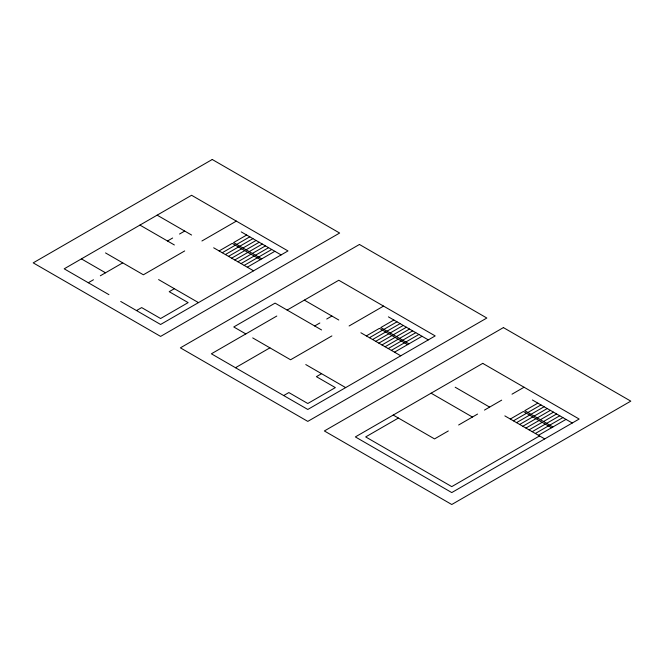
<?xml version="1.0" encoding="UTF-8"?>
<svg xmlns="http://www.w3.org/2000/svg" width="664" height="664" viewBox="0 0 664 664"><rect width="100%" height="100%" fill="white"/><g stroke="black" fill="none" stroke-linecap="round" stroke-linejoin="round"><path stroke-width="1" d="M88.287 282.739L93.458 279.76M100.339 275.784L122.724 262.861M167.486 240.99L172.648 238.011M179.537 234.035L184.7 231.055M184.7 250.934L143.382 274.788L105.51 252.918M201.914 240.99L236.343 221.112M219.128 250.934L232.217 243.381L260.388 259.641M246.676 235.031L233.587 242.584L261.765 258.844M222.257 252.735L235.346 245.182M236.724 244.393L249.805 236.832M225.387 254.544L238.476 246.991M239.853 246.195L252.934 238.642M228.524 256.354L241.605 248.801M242.982 248.004L256.063 240.451M136.493 310.569L141.656 307.59L160.597 318.521L188.144 302.618L169.204 291.687L174.366 288.699M231.653 258.163L244.734 250.61M246.112 249.813L259.192 242.26M234.782 259.964L247.863 252.411M249.241 251.614L262.322 244.061M237.911 261.774L250.992 254.221M252.37 253.424L265.459 245.871M241.04 263.583L254.121 256.03M255.499 255.233L268.588 247.68M244.169 265.392L257.258 257.831M258.628 257.043L271.717 249.49M247.298 267.194L274.846 251.291M276.805 316.031L211.384 353.804L307.789 409.464L435.186 335.918L338.781 280.249L287.13 310.071M235.488 367.723L269.916 347.845M314.678 325.974L319.841 322.994M326.729 319.019L331.892 316.031M331.892 335.918L290.575 359.772L252.702 337.901M349.106 325.974L383.543 306.096M366.32 335.918L379.41 328.356L407.58 344.624M393.868 320.007L380.787 327.568L408.958 343.827M369.458 337.719L382.539 330.166M383.916 329.369L396.997 321.816M372.587 339.528L385.668 331.975M387.046 331.178L400.126 323.625M375.716 341.337L388.797 333.784M390.175 332.988L403.255 325.435M283.686 395.553L288.857 392.565L307.789 403.504L335.337 387.602L316.396 376.662L321.567 373.683M378.845 343.139L391.926 335.586M393.304 334.797L406.393 327.236M381.974 344.948L395.055 337.395M396.433 336.598L409.522 329.045M385.103 346.757L398.192 339.204M399.562 338.408L412.651 330.855M388.232 348.567L401.322 341.014M402.699 340.217L415.78 332.664M391.362 350.368L404.451 342.815M405.828 342.018L418.909 334.465M394.499 352.177L422.038 336.274M398.392 418.038L365.681 436.92L451.761 486.621L539.558 435.933M448.316 430.961L434.538 438.912L393.221 415.058M458.641 424.993L477.582 414.062M484.463 410.086L501.685 400.143M512.01 394.184L524.062 387.228M510.292 419.034L523.373 411.481L551.543 427.74M537.832 403.131L524.751 410.684L552.921 426.944M513.421 420.835L526.502 413.282M527.88 412.493L540.969 404.932M516.55 422.644L529.631 415.091M531.009 414.294L544.098 406.741M519.68 424.454L532.76 416.901M534.138 416.104L547.227 408.551M522.809 426.263L535.898 418.71M537.276 417.913L550.356 410.36M525.938 428.064L539.027 420.511M540.405 419.714L553.486 412.161M529.067 429.874L542.156 422.321M543.534 421.524L556.615 413.971M532.204 431.683L545.285 424.13M546.663 423.333L559.744 415.78M535.333 433.492L548.414 425.931M549.792 425.143L562.873 417.59M538.462 435.293L566.01 419.391M241.223 231.885L281.104 254.91M388.415 316.861L428.297 339.893M532.387 399.985L572.268 423.009M157.152 215.153L191.581 235.031M213.675 247.788L253.565 270.812M304.344 300.128L338.781 320.007M360.876 332.764L400.757 355.796M455.197 387.228L489.634 407.107M504.839 415.888L544.721 438.912M139.938 225.088L174.366 244.966M321.567 329.95L275.079 303.116L233.761 326.97L245.813 333.926M431.102 393.188L472.419 417.042M158.588 279.594L198.47 302.618M305.78 364.569L345.662 387.602M81.406 258.885L105.51 272.796M108.946 294.667L64.192 268.82L191.581 195.274L287.993 250.934L160.597 324.48L120.715 301.456M212.239 159.493L33.2 262.861L160.597 336.407L339.636 233.039L212.239 159.493M359.44 244.468L180.392 347.845L307.789 421.391L486.836 318.023L359.44 244.468M503.403 327.593L324.364 430.961L451.761 504.507L630.8 401.139L503.403 327.593M482.745 363.374L355.348 436.92L451.761 492.58L579.149 419.034L482.745 363.374"/></g></svg>
